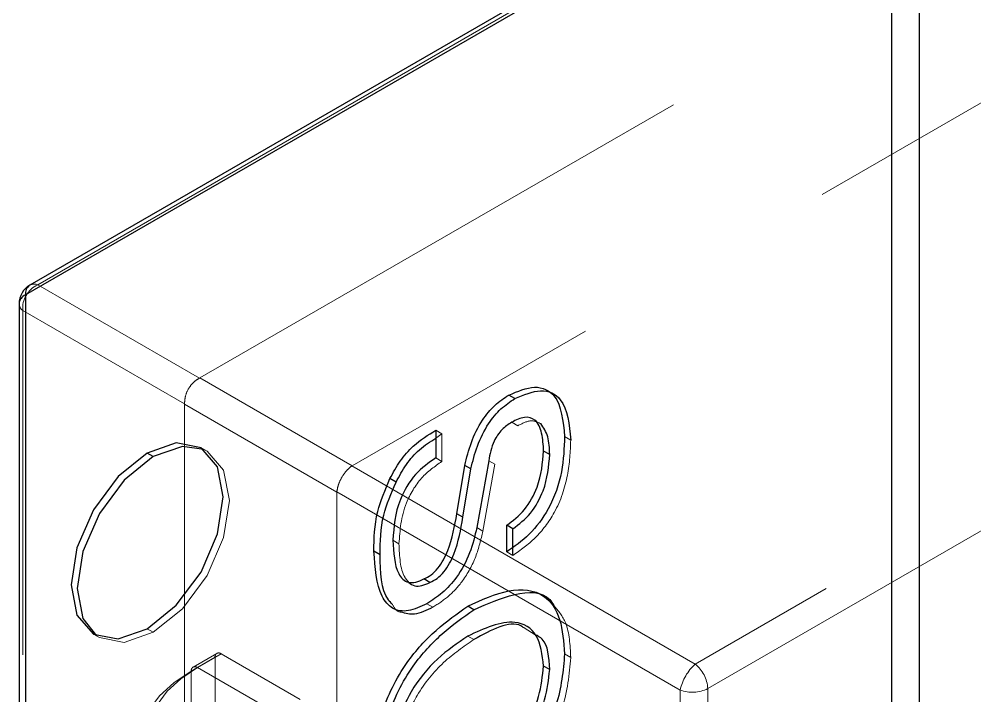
# Model space of a CAD drawing. Header units: millimetres. Extents: x 0 to 841, y 0 to 2287.
# Drawn here: x 586.41 to 588.63, y 244.085 to 245.657 of the extents above; entities that cross this region are included whole.
import ezdxf

# ---------------------------------------------------------------- set-up
doc = ezdxf.new("R2010")
doc.units = ezdxf.units.MM
doc.linetypes.add('HIDDEN', pattern=[1.905, 1.27, -0.635])

msp = doc.modelspace()

# ---------------------------------------------------------------- linework, layer by layer
at = {"color": 7, "linetype": 'Continuous', "lineweight": 25}
for p, q in [((588.4474, 246.2006), (586.4354, 245.0391)), ((588.4371, 246.1778), (586.425, 245.0162)), ((588.4371, 241.568), (588.4371, 246.1778)), ((588.5004, 246.1813), (588.5004, 241.5715)), ((586.425, 245.0162), (586.425, 240.4065)), ((586.4104, 244.9958), (586.4104, 240.3861)), ((587.5616, 244.7752), (587.5474, 244.7834)), ((587.3782, 244.7017), (587.3782, 244.6375)), ((586.722, 244.6406), (586.7079, 244.6488)), ((587.6427, 244.6454), (587.6286, 244.6535)), ((587.4269, 244.5076), (587.4454, 244.6201)), ((587.4595, 244.6119), (587.4454, 244.6201)), ((587.501, 244.6308), (587.4732, 244.4755)), ((587.441, 244.4995), (587.4595, 244.6119)), ((587.2857, 244.5811), (587.2715, 244.5893)), ((587.441, 244.4995), (587.4269, 244.5076)), ((587.5428, 244.4193), (587.5428, 244.4809)), ((587.5569, 244.4727), (587.5428, 244.4809)), ((587.5569, 244.4111), (587.5569, 244.4727)), ((587.2486, 244.4125), (587.2344, 244.4206)), ((587.3645, 244.3482), (587.3503, 244.3564)), ((587.4665, 244.2848), (587.4524, 244.293)), ((587.6427, 244.1456), (587.6286, 244.1538))]:
    msp.add_line(p, q, dxfattribs=at)
at = {"color": 7, "linetype": 'HIDDEN', "lineweight": 18}
for p, q in [((586.4536, 245.0398), (588.4657, 246.2013)), ((586.83, 244.8233), (589.022, 246.0887)), ((589.3756, 245.8846), (587.1836, 244.6192)), ((589.9345, 245.2866), (587.9804, 244.1585)), ((588.0097, 244.1014), (589.9637, 245.2295)), ((586.8293, 244.8229), (586.4536, 245.0398)), ((586.4189, 240.37), (586.4189, 244.9797)), ((586.4189, 244.9797), (586.7946, 244.7628)), ((587.1836, 244.6192), (586.83, 244.8233)), ((586.7946, 239.9445), (586.7946, 244.7621)), ((586.7946, 244.7621), (587.1482, 244.558)), ((587.5685, 244.7123), (587.5544, 244.7205)), ((587.3923, 244.6936), (587.3782, 244.7017)), ((587.3782, 244.6835), (587.3923, 244.6936)), ((587.3923, 244.6936), (587.3923, 244.6293)), ((587.6914, 244.6788), (587.6772, 244.687)), ((586.847, 244.653), (586.8329, 244.6611)), ((587.3923, 244.6293), (587.3782, 244.6375)), ((587.9804, 244.1585), (587.183, 244.6189)), ((587.5152, 244.6226), (587.4874, 244.4673)), ((587.5152, 244.6226), (587.501, 244.6308)), ((587.1482, 244.5586), (587.9456, 244.0982)), ((587.1482, 244.558), (587.1482, 239.7404)), ((587.4874, 244.4673), (587.4732, 244.4755)), ((587.2926, 244.4379), (587.2785, 244.4461)), ((587.5569, 244.4111), (587.5428, 244.4193)), ((587.3714, 244.2907), (587.3573, 244.2988)), ((586.722, 244.2323), (586.7079, 244.2405)), ((587.6088, 244.2267), (587.5831, 244.2426)), ((586.5829, 244.2281), (586.597, 244.22)), ((587.4665, 244.2152), (587.4524, 244.2234)), ((586.8654, 244.1742), (586.8102, 244.1423)), ((586.8695, 244.1833), (586.8144, 244.1515)), ((586.8244, 244.1505), (586.8795, 244.1823)), ((586.8654, 243.5536), (586.8654, 244.1742)), ((586.8795, 244.1823), (587.0633, 244.0762)), ((587.6914, 244.1737), (587.6772, 244.1819)), ((586.8244, 244.1505), (587.0082, 244.0444)), ((586.8102, 243.5218), (586.8102, 244.1423)), ((587.9456, 244.0982), (587.9456, 239.5554)), ((588.0097, 239.5587), (588.0097, 244.1014))]:
    msp.add_line(p, q, dxfattribs=at)
at = {"color": 7, "linetype": 'Continuous', "lineweight": 25, "flags": 128}
for points in [[(586.7079, 244.2405), (586.7755, 244.2951), (586.8329, 244.3724), (586.8712, 244.4608), (586.8846, 244.5467), (586.8712, 244.617), (586.8329, 244.6611), (586.7755, 244.6723), (586.7079, 244.6488)], [(586.8397, 244.6567), (586.7897, 244.6641), (586.722, 244.6406)], [(586.7079, 244.6488), (586.6402, 244.5942), (586.5829, 244.5168), (586.5445, 244.4285), (586.5311, 244.3426), (586.5445, 244.2722), (586.5829, 244.2281), (586.6402, 244.217), (586.7079, 244.2405)], [(586.722, 244.6406), (586.6544, 244.586), (586.597, 244.5087), (586.5587, 244.4203), (586.5452, 244.3344), (586.5587, 244.2641), (586.5902, 244.2244)]]:
    msp.add_lwpolyline(points, dxfattribs=at)
at = {"color": 7, "linetype": 'HIDDEN', "lineweight": 18, "flags": 128}
for points in [[(586.722, 244.2323), (586.7897, 244.2869), (586.847, 244.3643), (586.8853, 244.4526), (586.8988, 244.5385), (586.8853, 244.6089), (586.847, 244.653), (586.8397, 244.6567)], [(586.5902, 244.2244), (586.597, 244.22), (586.6544, 244.2088), (586.722, 244.2323)], [(586.7467, 243.8962), (586.7257, 243.9283), (586.7135, 243.9619), (586.7102, 243.9962), (586.7161, 244.0304), (586.7308, 244.0637), (586.7542, 244.0953), (586.7856, 244.1244), (586.8244, 244.1505)], [(586.8102, 244.1423), (586.7695, 244.1149), (586.7365, 244.0843), (586.7119, 244.0511), (586.6964, 244.0161), (586.6902, 243.9801), (586.6937, 243.9441), (586.7065, 243.9087), (586.7286, 243.8749)]]:
    msp.add_lwpolyline(points, dxfattribs=at)
at = {"color": 7, "linetype": 'Continuous', "lineweight": 25}
for centre, radius, start, end in [((586.4604, 244.9958), 0.05, 119.9973, 180), ((586.4494, 245.019), 0.0245, 124.8539, 186.4583), ((586.4354, 244.9933), 0.0252, 114.3989, 174.281)]:
    msp.add_arc(centre, radius, start, end, dxfattribs=at)
at = {"color": 7, "linetype": 'HIDDEN', "lineweight": 18}
for centre, radius, start, end in [((586.4792, 244.985), 0.0605, 115.0015, 184.9985), ((586.4452, 245.0202), 0.0213, 66.6949, 117.5031), ((586.4316, 244.9968), 0.0213, 182.4969, 233.3144), ((586.874, 244.1756), 0.00873, 50.7967, 189.214), ((586.8189, 244.1437), 0.00873, 50.7967, 189.214), ((588.0608, 244.0719), 0.1182, 132.8632, 167.1368), ((587.9316, 244.0975), 0.0782, 2.9073, 51.3092), ((587.974, 244.1711), 0.0782, 248.6939, 297.0888)]:
    msp.add_arc(centre, radius, start, end, dxfattribs=at)
for points, knots in [([(586.7946, 244.7628), (586.7949, 244.7691), (586.7955, 244.7821), (586.8046, 244.801), (586.8167, 244.8152), (586.8252, 244.8204), (586.8293, 244.8229)], [0, 0, 0, 0, 0.271004, 0.562201, 0.788976, 1, 1, 1, 1]), ([(586.83, 244.8233), (586.8299, 244.8232), (586.8297, 244.8231), (586.8294, 244.823), (586.8293, 244.8229)], [0, 0, 0, 0, 0.5594287, 1, 1, 1, 1]), ([(586.7946, 244.7628), (586.7946, 244.7627), (586.7946, 244.7624), (586.7946, 244.7622), (586.7946, 244.7621)], [0, 0, 0, 0, 0.560507, 1, 1, 1, 1]), ([(587.6221, 244.7171), (587.6145, 244.7207), (587.5993, 244.7279), (587.5788, 244.7175), (587.5685, 244.7123)], [0, 0, 0, 0, 0.498816, 1, 1, 1, 1]), ([(587.6914, 244.6788), (587.6904, 244.6522), (587.6883, 244.5992), (587.6607, 244.5147), (587.61, 244.4478), (587.5746, 244.4234), (587.5569, 244.4111)], [0, 0, 0, 0, 0.281051, 0.56001, 0.779449, 1, 1, 1, 1]), ([(587.1482, 244.5586), (587.1493, 244.5644), (587.1514, 244.5765), (587.161, 244.5953), (587.1722, 244.6101), (587.1795, 244.616), (587.183, 244.6189)], [0, 0, 0, 0, 0.270879, 0.562239, 0.789104, 1, 1, 1, 1]), ([(587.183, 244.6189), (587.1831, 244.6189), (587.1833, 244.619), (587.1835, 244.6191), (587.1836, 244.6192)], [0, 0, 0, 0, 0.560423, 1, 1, 1, 1]), ([(587.3923, 244.6293), (587.376, 244.618), (587.3434, 244.5956), (587.2983, 244.5201), (587.2948, 244.4691), (587.2926, 244.4379)], [0, 0, 0, 0, 0.281068, 0.5599516, 1, 1, 1, 1]), ([(587.1482, 244.558), (587.1482, 244.5581), (587.1482, 244.5583), (587.1482, 244.5585), (587.1482, 244.5586)], [0, 0, 0, 0, 0.559524, 1, 1, 1, 1]), ([(587.4874, 244.4673), (587.4828, 244.4478), (587.4738, 244.4087), (587.4444, 244.3537), (587.4076, 244.3139), (587.3835, 244.2984), (587.3714, 244.2907)], [0, 0, 0, 0, 0.280441, 0.559451, 0.779474, 1, 1, 1, 1]), ([(587.2926, 244.4379), (587.2938, 244.4089), (587.2952, 244.3725), (587.3122, 244.3519), (587.3156, 244.3478)], [0, 0, 0, 0, 0.799239, 1, 1, 1, 1]), ([(587.2982, 244.2792), (587.2961, 244.2794), (587.2863, 244.2802), (587.2814, 244.2895), (587.2775, 244.2968)], [0, 0, 0, 0, 0.216748, 1, 1, 1, 1]), ([(587.6519, 244.2946), (587.6626, 244.2822), (587.6875, 244.2534), (587.69, 244.2027), (587.6914, 244.1737)], [0, 0, 0, 0, 0.427874, 1, 1, 1, 1]), ([(587.4665, 244.2152), (587.4428, 244.1991), (587.3954, 244.1669), (587.3347, 244.0943), (587.3012, 244.013), (587.297, 243.9676), (587.2949, 243.9449)], [0, 0, 0, 0, 0.280886, 0.559907, 0.779495, 1, 1, 1, 1]), ([(587.6914, 244.1737), (587.6878, 244.1346), (587.6808, 244.0567), (587.6006, 243.9043), (587.5174, 243.8431), (587.4665, 243.8056)], [0, 0, 0, 0, 0.281135, 0.560381, 1, 1, 1, 1])]:
    msp.add_open_spline(points, degree=3, knots=knots, dxfattribs=at)
at = {"color": 7, "linetype": 'Continuous', "lineweight": 25}
for points, knots in [([(587.5474, 244.7834), (587.5681, 244.7923), (587.6094, 244.81), (587.668, 244.7825), (587.6737, 244.7232), (587.6772, 244.687)], [0, 0, 0, 0, 0.281149, 0.5603982, 1, 1, 1, 1]), ([(587.5616, 244.7752), (587.5823, 244.7841), (587.6236, 244.8018), (587.6822, 244.7743), (587.6879, 244.7151), (587.6914, 244.6788)], [0, 0, 0, 0, 0.281149, 0.5603982, 1, 1, 1, 1]), ([(587.4454, 244.6201), (587.4498, 244.6378), (587.4585, 244.6731), (587.4828, 244.723), (587.5148, 244.7618), (587.5365, 244.7762), (587.5474, 244.7834)], [0, 0, 0, 0, 0.280633, 0.560163, 0.77988, 1, 1, 1, 1]), ([(587.4595, 244.6119), (587.4639, 244.6296), (587.4727, 244.665), (587.4969, 244.7148), (587.5289, 244.7536), (587.5507, 244.768), (587.5616, 244.7752)], [0, 0, 0, 0, 0.280633, 0.560163, 0.77988, 1, 1, 1, 1]), ([(587.6286, 244.6535), (587.6277, 244.6677), (587.626, 244.6961), (587.6123, 244.7274), (587.5846, 244.7353), (587.5645, 244.7254), (587.5544, 244.7205)], [0, 0, 0, 0, 0.281258, 0.560741, 0.779851, 1, 1, 1, 1]), ([(587.5544, 244.7205), (587.5467, 244.7154), (587.5313, 244.7052), (587.5079, 244.6715), (587.5037, 244.6462), (587.501, 244.6308)], [0, 0, 0, 0, 0.281065, 0.560857, 1, 1, 1, 1]), ([(587.6427, 244.6454), (587.6421, 244.66), (587.641, 244.6891), (587.6284, 244.7078), (587.6221, 244.7171)], [0, 0, 0, 0, 0.5015821, 1, 1, 1, 1]), ([(587.2715, 244.5893), (587.2791, 244.6033), (587.2942, 244.6314), (587.3315, 244.6729), (587.3605, 244.6908), (587.3782, 244.7017)], [0, 0, 0, 0, 0.280017, 0.560188, 1, 1, 1, 1]), ([(587.2857, 244.5811), (587.2932, 244.5951), (587.3083, 244.6231), (587.3411, 244.6602), (587.3653, 244.6754), (587.3782, 244.6835)], [0, 0, 0, 0, 0.317793, 0.635761, 1, 1, 1, 1]), ([(587.6772, 244.687), (587.6762, 244.6604), (587.6742, 244.6074), (587.6466, 244.5229), (587.5959, 244.4559), (587.5605, 244.4315), (587.5428, 244.4193)], [0, 0, 0, 0, 0.281051, 0.56001, 0.779449, 1, 1, 1, 1]), ([(587.3782, 244.6375), (587.3618, 244.6262), (587.3293, 244.6037), (587.2842, 244.5283), (587.2806, 244.4773), (587.2785, 244.4461)], [0, 0, 0, 0, 0.281068, 0.5599516, 1, 1, 1, 1]), ([(587.5428, 244.4809), (587.5571, 244.4916), (587.5858, 244.5131), (587.6225, 244.5811), (587.6262, 244.626), (587.6286, 244.6535)], [0, 0, 0, 0, 0.280336, 0.559431, 1, 1, 1, 1]), ([(587.5569, 244.4727), (587.5713, 244.4835), (587.6, 244.505), (587.6366, 244.5729), (587.6404, 244.6179), (587.6427, 244.6454)], [0, 0, 0, 0, 0.280336, 0.559431, 1, 1, 1, 1]), ([(587.2344, 244.4206), (587.2348, 244.4508), (587.2354, 244.5046), (587.2605, 244.5635), (587.2715, 244.5893)], [0, 0, 0, 0, 0.5618323, 1, 1, 1, 1]), ([(587.2486, 244.4125), (587.2489, 244.4427), (587.2496, 244.4964), (587.2747, 244.5553), (587.2857, 244.5811)], [0, 0, 0, 0, 0.5618323, 1, 1, 1, 1]), ([(587.3503, 244.3564), (587.356, 244.3591), (587.3672, 244.3644), (587.3835, 244.3805), (587.3965, 244.4006), (587.416, 244.4437), (587.422, 244.4792), (587.4269, 244.5076)], [0, 0, 0, 0, 0.1251316, 0.2500508, 0.3751004, 0.5004189, 1, 1, 1, 1]), ([(587.3645, 244.3482), (587.3701, 244.3509), (587.3813, 244.3562), (587.3976, 244.3723), (587.4106, 244.3924), (587.4301, 244.4356), (587.4362, 244.4711), (587.441, 244.4995)], [0, 0, 0, 0, 0.1251316, 0.2500508, 0.3751004, 0.5004189, 1, 1, 1, 1]), ([(587.4732, 244.4755), (587.4687, 244.4559), (587.4597, 244.4168), (587.4302, 244.3618), (587.3934, 244.322), (587.3694, 244.3066), (587.3573, 244.2988)], [0, 0, 0, 0, 0.280441, 0.559451, 0.779474, 1, 1, 1, 1]), ([(587.2785, 244.4461), (587.28, 244.4175), (587.2819, 244.3818), (587.3008, 244.3549), (587.3143, 244.3473), (587.3316, 244.3477), (587.3441, 244.3535), (587.3503, 244.3564)], [0, 0, 0, 0, 0.499082, 0.624446, 0.749632, 0.874738, 1, 1, 1, 1]), ([(587.3573, 244.2988), (587.3427, 244.292), (587.3136, 244.2783), (587.2755, 244.2844), (587.241, 244.3275), (587.2371, 244.3822), (587.2344, 244.4206)], [0, 0, 0, 0, 0.186972, 0.373347, 0.560154, 1, 1, 1, 1]), ([(587.2775, 244.2968), (587.2742, 244.3003), (587.2509, 244.3246), (587.2497, 244.372), (587.2486, 244.4125)], [0, 0, 0, 0, 0.1444774, 1, 1, 1, 1]), ([(587.3156, 244.3478), (587.3198, 244.3448), (587.3283, 244.3389), (587.3458, 244.3396), (587.3583, 244.3453), (587.3645, 244.3482)], [0, 0, 0, 0, 0.333336, 0.666462, 1, 1, 1, 1]), ([(587.4524, 244.293), (587.4845, 244.3078), (587.5487, 244.3372), (587.6297, 244.3289), (587.6709, 244.266), (587.6751, 244.21), (587.6772, 244.1819)], [0, 0, 0, 0, 0.2808527, 0.5596275, 0.7793469, 1, 1, 1, 1]), ([(587.4665, 244.2848), (587.4981, 244.2988), (587.561, 244.3267), (587.6314, 244.3286), (587.649, 244.2994), (587.6519, 244.2946)], [0, 0, 0, 0, 0.457171, 0.910959, 1, 1, 1, 1]), ([(587.2344, 243.9263), (587.2377, 243.9648), (587.2443, 244.0417), (587.3027, 244.159), (587.3783, 244.2407), (587.4276, 244.2755), (587.4524, 244.293)], [0, 0, 0, 0, 0.280263, 0.55858, 0.778975, 1, 1, 1, 1]), ([(587.2486, 243.9181), (587.2519, 243.9567), (587.2585, 244.0335), (587.3168, 244.1509), (587.3924, 244.2325), (587.4418, 244.2674), (587.4665, 244.2848)], [0, 0, 0, 0, 0.280263, 0.55858, 0.778975, 1, 1, 1, 1]), ([(587.3714, 244.2907), (587.3566, 244.2833), (587.3295, 244.2699), (587.308, 244.2763), (587.2982, 244.2792)], [0, 0, 0, 0, 0.54637, 1, 1, 1, 1]), ([(587.5831, 244.2426), (587.5808, 244.2442), (587.5528, 244.2632), (587.5077, 244.2382), (587.4665, 244.2152)], [0, 0, 0, 0, 0.084332, 1, 1, 1, 1]), ([(587.6286, 244.1538), (587.6253, 244.1799), (587.6189, 244.2321), (587.5536, 244.2697), (587.4908, 244.241), (587.4524, 244.2234)], [0, 0, 0, 0, 0.280748, 0.559819, 1, 1, 1, 1]), ([(587.4524, 244.2234), (587.4286, 244.2073), (587.3813, 244.1751), (587.3206, 244.1025), (587.287, 244.0212), (587.2829, 243.9758), (587.2808, 243.953)], [0, 0, 0, 0, 0.280886, 0.559907, 0.779495, 1, 1, 1, 1]), ([(587.6427, 244.1456), (587.641, 244.1741), (587.6388, 244.2122), (587.6148, 244.2238), (587.6088, 244.2267)], [0, 0, 0, 0, 0.7493, 1, 1, 1, 1]), ([(587.6772, 244.1819), (587.6737, 244.1428), (587.6667, 244.0649), (587.5865, 243.9125), (587.5033, 243.8512), (587.4524, 243.8138)], [0, 0, 0, 0, 0.281135, 0.560381, 1, 1, 1, 1]), ([(587.4524, 243.8807), (587.4763, 243.8973), (587.5239, 243.9304), (587.5853, 244.0027), (587.621, 244.0844), (587.626, 244.1306), (587.6286, 244.1538)], [0, 0, 0, 0, 0.2808823, 0.5600671, 0.7796159, 1, 1, 1, 1]), ([(587.4665, 243.8726), (587.4904, 243.8892), (587.5381, 243.9223), (587.5994, 243.9945), (587.6351, 244.0762), (587.6402, 244.1225), (587.6427, 244.1456)], [0, 0, 0, 0, 0.2808823, 0.5600671, 0.7796159, 1, 1, 1, 1])]:
    msp.add_open_spline(points, degree=3, knots=knots, dxfattribs=at)

doc.saveas('drawing.dxf')
